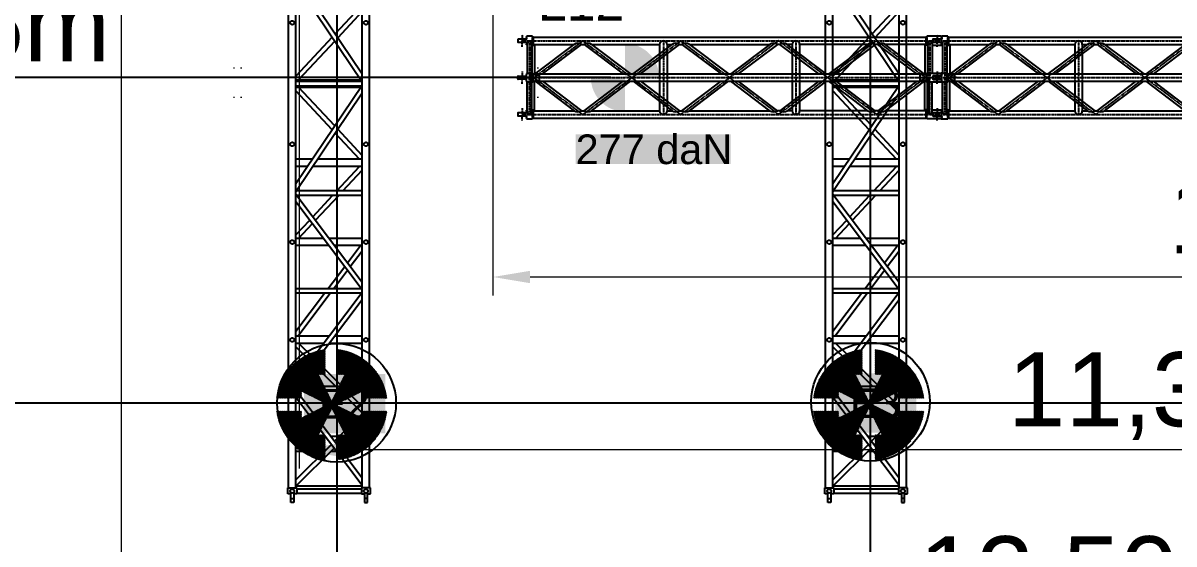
# Model space of a CAD drawing. Header units: millimetres. Extents: x -30921 to 91963, y -65754 to 26853.
# Drawn here: x -13165 to -5404, y -21783 to -18267 of the extents above; entities that cross this region are included whole.
import ezdxf
from ezdxf.enums import TextEntityAlignment as Align

# ---------------------------------------------------------------- set-up
doc = ezdxf.new("R2010")
doc.units = ezdxf.units.MM
doc.header["$LTSCALE"] = 0.1
doc.header["$MEASUREMENT"] = 0
doc.linetypes.add('AXES2', pattern=[28.575, 19.05, -3.175, 3.175, -3.175])
doc.linetypes.add('CACHE2', pattern=[4.7625, 3.175, -1.5875])
doc.layers.get('0').update_dxf_attribs({"linetype": 'CONTINUOUS'})
doc.layers.get('Defpoints').update_dxf_attribs({"linetype": 'CONTINUOUS'})
for name, color, linetype in [('BORN IN 90-Charges', 7, 'CONTINUOUS'), ("BORN IN 90-Points d'accroche", 1, 'CONTINUOUS'), ('BORN IN 90-Poutres', 7, 'CONTINUOUS'), ('LOADIST POINTS_ACCROCHES', 7, 'CONTINUOUS'), ('LOADIST POINTS_ACCROCHES_nom', 7, 'CONTINUOUS'), ('PRE RIG STACCO C500 ACIER', 7, 'CONTINUOUS'), ('SALLE PASSERELLE', 8, 'CONTINUOUS'), ('SALLE PTRES_FACE__LOINTAIN', 100, 'CONTINUOUS'), ('SALLE PTRES_JARDIN_COUR', 90, 'CONTINUOUS')]:
    doc.layers.add(name, color=color, linetype=linetype)
for name, color, linetype, lineweight in [('BORN IN 90-Cotation', 6, 'CONTINUOUS', 9), ('LOADIST POINTS_DECKCHAINES', 7, 'CONTINUOUS', 0), ('PRE RIG COTATIONS', 5, 'CONTINUOUS', 0), ('PRE RIG STACCO C300 ALU 5m Qte10', 40, 'CONTINUOUS', 0)]:
    doc.layers.add(name, color=color, linetype=linetype, lineweight=lineweight)
doc.styles.add('Arial', font='arial.ttf')
doc.styles.get("Standard").update_dxf_attribs({"font": 'ARIALUNI.TTF'})
doc.dimstyles.new('1-100', dxfattribs={"dimscale": 100, "dimtxt": 2.5, "dimasz": 2.5, "dimexe": 1.25, "dimexo": 0.625, "dimtad": 1, "dimlfac": 0.001, "dimzin": 1, "dimtxsty": 'Standard', "dimcen": 2.5, "dimclrd": 256, "dimclre": 256, "dimclrt": 7, "dimadec": 0, "dimazin": 0, "dimtfac": 1, "dimtmove": 0, "dimatfit": 0, "dimfxl": 1.25, "dimlwd": -1, "dimlwe": -1, "dimarcsym": 0})
doc.dimstyles.get("Standard").update_dxf_attribs({"dimtxt": 500, "dimasz": 200, "dimexe": 0.18, "dimexo": 0.0625, "dimgap": 100, "dimtad": 1, "dimtih": 1, "dimtoh": 1, "dimlfac": 0.001, "dimzin": 0, "dimdsep": 46, "dimtxsty": 'Arial', "dimcen": 0.09, "dimadec": 0, "dimazin": 0, "dimtfac": 1, "dimtofl": 0, "dimtmove": 2, "dimatfit": 3, "dimfxl": 0.18, "dimtolj": 1, "dimtzin": 0, "dimarcsym": 0})

# ---------------------------------------------------------------- blocks, each defined once
blk = doc.blocks.new('STACCO_500_CARRE_ACIER_5.60_VERT')
at = {"color": 3}
for p, q in [((-0.028, 0), (0.032, 0)), ((-0.028, 0), (0, 0)), ((-0.028, -0.02), (-0.028, 0)), ((0, 0), (0, -0.02)), ((0.032, 0), (0.032, 0.02)), ((0.032, 0.02), (0.0715, 0.02)), ((0.0715, 0.02), (0.0715, -0.04)), ((0.0715, 0.015), (5.5315, 0.015)), ((5.631, 0.02), (5.5315, 0.02)), ((5.5315, 0.02), (5.5315, -0.04)), ((5.571, -0.02), (5.571, 0)), ((5.571, 0), (5.631, 0)), ((5.6, 0.02), (5.6, 0.002)), ((5.6, 0.02), (5.6, 0)), ((5.631, 0), (5.631, 0.02)), ((0.032, -0.02), (-0.028, -0.02)), ((0.032, -0.04), (0.032, -0.02)), ((0.0715, -0.04), (0.032, -0.04)), ((0.035, -0.04), (0.035, -0.477)), ((0.035, -0.04), (0.035, -0.477)), ((0.065, -0.04), (0.065, -0.477)), ((0.0715, -0.035), (5.5315, -0.035)), ((0.3401, -0.2924), (0.0837, -0.035)), ((0.085, -0.04), (0.085, -0.477)), ((0.0883, -0.482), (0.6819, -0.035)), ((0.3643, -0.2742), (0.1261, -0.035)), ((0.1381, -0.482), (0.7317, -0.035)), ((0.32, -0.035), (0.32, -0.2297)), ((0.42, -0.035), (0.42, -0.2322)), ((0.725, -0.482), (0.725, -0.0401)), ((0.7483, -0.035), (1.3419, -0.482)), ((0.755, -0.482), (0.755, -0.0401)), ((0.7981, -0.035), (1.3917, -0.482)), ((0.9272, -0.1322), (1.0239, -0.035)), ((0.9514, -0.1504), (1.0458, -0.0555)), ((1.0458, -0.2215), (1.0458, -0.035)), ((1.0941, -0.2579), (1.0941, -0.035)), ((1.0941, -0.047), (1.385, -0.266)), ((1.1281, -0.035), (1.385, -0.2284)), ((1.385, -0.4769), (1.385, -0.035)), ((1.4083, -0.482), (2.0019, -0.035)), ((1.415, -0.4769), (1.415, -0.035)), ((1.4581, -0.482), (2.0517, -0.035)), ((1.7059, -0.2579), (1.7059, -0.035)), ((1.7541, -0.2215), (1.7541, -0.035)), ((1.7541, -0.0529), (1.8544, -0.146)), ((1.779, -0.035), (1.8787, -0.1277)), ((2.045, -0.482), (2.045, -0.0401)), ((2.0703, -0.035), (2.7359, -0.482)), ((2.075, -0.482), (2.075, -0.0381)), ((2.1241, -0.035), (2.7897, -0.482)), ((2.24, -0.1128), (2.24, -0.035)), ((2.29, -0.1464), (2.29, -0.035)), ((2.488, -0.2794), (2.751, -0.035)), ((2.5136, -0.2966), (2.7758, -0.0529)), ((2.7758, -0.035), (2.7758, -0.4727)), ((2.785, -0.035), (2.785, -0.4789)), ((3.4759, -0.035), (2.8103, -0.482)), ((2.815, -0.035), (2.815, -0.4789)), ((2.8241, -0.035), (2.8241, -0.4727)), ((3.0864, -0.2966), (2.8241, -0.0529)), ((3.112, -0.2794), (2.849, -0.035)), ((3.5297, -0.035), (2.8641, -0.482)), ((3.31, -0.1464), (3.31, -0.035)), ((3.36, -0.1128), (3.36, -0.035)), ((3.525, -0.482), (3.525, -0.0381)), ((4.1419, -0.482), (3.5483, -0.035)), ((3.555, -0.482), (3.555, -0.0401)), ((4.1917, -0.482), (3.5981, -0.035)), ((3.821, -0.035), (3.7213, -0.1277)), ((3.8458, -0.0529), (3.7456, -0.146)), ((3.8458, -0.2215), (3.8458, -0.035)), ((3.8942, -0.2579), (3.8942, -0.035)), ((4.185, -0.4769), (4.185, -0.035)), ((4.8019, -0.035), (4.2083, -0.482)), ((4.4719, -0.035), (4.215, -0.2284)), ((4.215, -0.4769), (4.215, -0.035)), ((4.5059, -0.047), (4.215, -0.266)), ((4.8517, -0.035), (4.2581, -0.482)), ((4.5059, -0.2579), (4.5059, -0.035)), ((4.5541, -0.2215), (4.5541, -0.035)), ((4.6486, -0.1504), (4.5541, -0.0555)), ((4.6728, -0.1322), (4.5761, -0.035)), ((4.845, -0.482), (4.845, -0.0401)), ((5.4619, -0.482), (4.8683, -0.035)), ((4.875, -0.482), (4.875, -0.0401)), ((5.5117, -0.482), (4.9181, -0.035)), ((5.18, -0.035), (5.18, -0.2322)), ((5.2357, -0.2742), (5.4739, -0.035)), ((5.2599, -0.2924), (5.5163, -0.035)), ((5.28, -0.035), (5.28, -0.2297)), ((5.515, -0.04), (5.515, -0.477)), ((5.5315, -0.04), (5.631, -0.04)), ((5.535, -0.04), (5.535, -0.477)), ((5.565, -0.04), (5.565, -0.477)), ((5.571, -0.02), (5.631, -0.02)), ((5.6, -0.02), (5.6, -0.04)), ((5.6, -0.022), (5.6, -0.04)), ((5.631, -0.04), (5.631, -0.02)), ((0.755, -0.305), (0.9058, -0.1536)), ((1.9011, -0.1485), (2.045, -0.2822)), ((2.24, -0.482), (2.24, -0.149)), ((3.36, -0.482), (3.36, -0.149)), ((3.6989, -0.1485), (3.555, -0.2822)), ((4.845, -0.305), (4.6942, -0.1536)), ((0.755, -0.3475), (0.93, -0.1718)), ((1.8767, -0.1668), (2.045, -0.3231)), ((2.29, -0.482), (2.29, -0.1825)), ((3.31, -0.482), (3.31, -0.1825)), ((3.7233, -0.1668), (3.555, -0.3231)), ((4.845, -0.3475), (4.67, -0.1718)), ((0.32, -0.2722), (0.32, -0.3075)), ((0.5713, -0.482), (0.3856, -0.2956)), ((0.42, -0.2697), (0.42, -0.3301)), ((1.0458, -0.482), (1.0451, -0.2585)), ((1.0941, -0.482), (1.0941, -0.2955)), ((1.415, -0.251), (1.565, -0.364)), ((1.415, -0.2886), (1.5401, -0.3827)), ((1.7059, -0.482), (1.7059, -0.2955)), ((1.7542, -0.482), (1.7549, -0.2585)), ((2.075, -0.31), (2.24, -0.4633)), ((2.29, -0.4633), (2.4654, -0.3004)), ((3.31, -0.4633), (3.1346, -0.3004)), ((3.525, -0.31), (3.36, -0.4633)), ((3.8458, -0.482), (3.8451, -0.2585)), ((3.8942, -0.482), (3.8942, -0.2955)), ((4.185, -0.251), (4.035, -0.364)), ((4.185, -0.2886), (4.0599, -0.3827)), ((4.5059, -0.482), (4.5059, -0.2955)), ((4.5541, -0.482), (4.5549, -0.2585)), ((5.0287, -0.482), (5.2144, -0.2956)), ((5.18, -0.2697), (5.18, -0.3301)), ((5.28, -0.2722), (5.28, -0.3075)), ((0.32, -0.3451), (0.32, -0.482)), ((0.5289, -0.482), (0.3614, -0.3138)), ((0.42, -0.3726), (0.42, -0.482)), ((0.5787, -0.482), (0.725, -0.3351)), ((0.6211, -0.482), (0.725, -0.3777)), ((1.5899, -0.3827), (1.7059, -0.47)), ((2.075, -0.351), (2.216, -0.482)), ((2.314, -0.482), (2.491, -0.3175)), ((3.286, -0.482), (3.109, -0.3175)), ((3.525, -0.351), (3.384, -0.482)), ((4.0101, -0.3827), (3.8942, -0.47)), ((5.0213, -0.482), (4.875, -0.3351)), ((4.9789, -0.482), (4.875, -0.3777)), ((5.0711, -0.482), (5.2386, -0.3138)), ((5.18, -0.3726), (5.18, -0.482)), ((5.28, -0.3451), (5.28, -0.482)), ((1.565, -0.4015), (1.6719, -0.482)), ((4.035, -0.4015), (3.9281, -0.482)), ((0.032, -0.497), (-0.028, -0.497)), ((-0.028, -0.497), (-0.028, -0.517)), ((-0.028, -0.517), (0.032, -0.517)), ((-0.028, -0.517), (0, -0.517)), ((0, -0.517), (0, -0.497)), ((0.0715, -0.477), (0.032, -0.477)), ((0.032, -0.477), (0.032, -0.497)), ((0.032, -0.517), (0.032, -0.537)), ((0.032, -0.537), (0.0715, -0.537)), ((0.0715, -0.537), (0.0715, -0.477)), ((0.0715, -0.482), (5.5315, -0.482)), ((0.0715, -0.532), (5.5315, -0.532)), ((5.5315, -0.537), (5.5315, -0.477)), ((5.5315, -0.477), (5.631, -0.477)), ((5.631, -0.537), (5.5315, -0.537)), ((5.571, -0.497), (5.571, -0.517)), ((5.571, -0.497), (5.631, -0.497)), ((5.571, -0.517), (5.631, -0.517)), ((5.6, -0.495), (5.6, -0.477)), ((5.6, -0.497), (5.6, -0.477)), ((5.6, -0.537), (5.6, -0.517)), ((5.6, -0.537), (5.6, -0.519)), ((5.631, -0.477), (5.631, -0.497)), ((5.631, -0.517), (5.631, -0.537))]:
    blk.add_line(p, q, dxfattribs=at)
at = {"color": 3, "linetype": 'CACHE2'}
for centre in [(0.05, -0.01), (0.41, -0.01), (1.07, -0.01), (1.73, -0.01), (2.39, -0.01), (3.21, -0.01), (3.87, -0.01), (4.53, -0.01), (5.19, -0.01), (5.55, -0.01), (0.05, -0.507), (0.41, -0.507), (1.07, -0.507), (1.73, -0.507), (2.39, -0.507), (3.21, -0.507), (3.87, -0.507), (4.53, -0.507), (5.19, -0.507), (5.55, -0.507)]:
    blk.add_circle(centre, 0.0135, dxfattribs=at)
at = {"color": 3}
for centre in [(0.34, -0.0485), (0.4, -0.0485), (5.2, -0.0485), (5.26, -0.0485), (0.34, -0.1285), (0.4, -0.1285), (5.2, -0.1285), (5.26, -0.1285), (0.34, -0.3885), (0.4, -0.3885), (5.2, -0.3885), (5.26, -0.3885), (0.34, -0.4685), (0.4, -0.4685), (5.2, -0.4685), (5.26, -0.4685)]:
    blk.add_circle(centre, 0.005, dxfattribs=at)
blk = doc.blocks.new("POINT D'ACCROCHE LAMELLE LE MANS")
at = {"linetype": 'Continuous', "transparency": 33554457}
h = blk.add_hatch(dxfattribs=at)
h.set_pattern_fill('ANSI31', color=256, scale=25)
h.paths.add_polyline_path([(89.4, 203.9), (0, 25), (-89.4, 203.9), (-44, 203.9), (-44, 371.7, 0.346764), (-371.7, 44), (-203.9, 44), (-203.9, 89.4), (-25, 0), (-203.9, -89.4), (-203.9, -44), (-371.7, -44, 0.346764), (-44, -371.7), (-44, -203.9), (-89.4, -203.9), (0, -25), (89.4, -203.9), (44, -203.9), (44, -371.7, 0.346764), (371.7, -44), (203.9, -44), (203.9, -89.4), (25, 0), (203.9, 89.4), (203.9, 44), (371.7, 44, 0.346764), (44, 371.7), (44, 203.9)])
h.paths.add_polyline_path([(-2, 0, -1), (2, 0, -1)], flags=16)
blk = doc.blocks.new('Safety béta')
blk.add_line((0, 4), (0, -4))
at = {"flags": 1}
for tag, p in [('CODE', (110.4, -156.2, 250)), ('DESCRIPTION', (108, -266.7, 250)), ('POIDS', (110.4, -377.5, 250))]:
    blk.add_attdef(tag, p, '', height=50, dxfattribs=at)
blk = doc.blocks.new('Manchon+Goupille conique')
at = {"extrusion": (0, -1, 6.12323e-17)}
for p in [(29.4, 24, 0), (29.4, -24.5, 0)]:
    blk.add_blockref('Safety béta', p, dxfattribs=at)
blk = doc.blocks.new('Ensemble liaison manchon C300')
at = {"xscale": -1}
for p, rotation in [((0, 0), 134.9999999999999), ((239, -239), 315)]:
    blk.add_blockref('Manchon+Goupille conique', p, dxfattribs=dict(at, rotation=rotation))
for p, rotation in [((239, 0), 225), ((0, -239), 45.00000000000001)]:
    blk.add_blockref('Manchon+Goupille conique', p, dxfattribs=dict(rotation=rotation))
blk = doc.blocks.new('C300A - Pont lg2000mm')
at = {"extrusion": (-1, 0, 6.12323e-17), "rotation": 90}
blk.add_blockref('Ensemble liaison manchon C300', (0, -239, 2000), dxfattribs=at)
at = {"flags": 1}
for tag, p in [('CODE', (550.7, -680)), ('DESCRIPTION', (548.3, -790.4)), ('POIDS', (550.7, -901.2))]:
    blk.add_attdef(tag, p, '', height=50, dxfattribs=at)
blk = doc.blocks.new('C300A - Pont lg3000mm')
at = {"extrusion": (-6.12323e-17, -1, 6.12323e-17), "rotation": 90}
blk.add_blockref('Ensemble liaison manchon C300', (0, 0), dxfattribs=at)
at = {"flags": 1}
for tag, p in [('CODE', (2384.2, 1310.3, 239)), ('DESCRIPTION', (2381.8, 1199.9, 239)), ('POIDS', (2384.2, 1089.1, 239))]:
    blk.add_attdef(tag, p, '', height=50, dxfattribs=at)
blk = doc.blocks.new('T500A-Poutre lg2800mm d')
for p, q in [((-28, 505), (-28, 489)), ((27, 507), (-26, 507)), ((-26, 487), (27, 487)), ((31, 519), (31, 525)), ((31, 519), (31, 511)), ((31, 483), (31, 475)), ((31, 469), (31, 475)), ((70, 527), (33, 527)), ((33, 467), (35, 467)), ((65, 467), (70, 467)), ((70, 527), (70, 519)), ((70, 475), (70, 519)), ((70, 518), (75, 518)), ((70, 476), (75, 476)), ((70, 475), (70, 467)), ((75, 518), (75, 476)), ((2725, 476), (2725, 518)), ((2730, 518), (2725, 518)), ((2730, 476), (2725, 476)), ((2826, 527), (2730, 527)), ((2730, 519), (2730, 527)), ((2730, 519), (2730, 475)), ((2730, 467), (2730, 475)), ((2730, 467), (2735, 467)), ((2765, 467), (2826, 467)), ((2769, 490), (2769, 504)), ((2773, 508), (2826, 508)), ((2826, 486), (2773, 486)), ((2828, 525), (2828, 519)), ((2828, 510), (2828, 519)), ((2828, 475), (2828, 484)), ((2828, 475), (2828, 469)), ((-28, 240.5), (-28, 256.5)), ((-26, 258.5), (27, 258.5)), ((27, 238.5), (-26, 238.5)), ((31, 276.5), (31, 270.5)), ((31, 262.5), (31, 270.5)), ((31, 226.5), (31, 234.5)), ((33, 278.5), (69, 278.5)), ((70, 270.5), (70, 277.5)), ((2730, 277.5), (2730, 270.5)), ((2731, 278.5), (2826, 278.5)), ((2769, 256.5), (2769, 240.5)), ((2826, 260.5), (2773, 260.5)), ((2773, 236.5), (2826, 236.5)), ((2828, 270.5), (2828, 276.5)), ((2828, 270.5), (2828, 262.5)), ((2828, 234.5), (2828, 220.5)), ((31, 226.5), (31, 220.5)), ((69, 218.5), (33, 218.5)), ((70, 219.5), (70, 226.5)), ((2730, 226.5), (2730, 219.5)), ((2826, 218.5), (2731, 218.5)), ((-28, 8.3), (-28, -7.7)), ((27, 10.3), (-26, 10.3)), ((31, 22.3), (31, 28.3)), ((31, 22.3), (31, 14.3)), ((35, 30.3), (33, 30.3)), ((70, 30.3), (65, 30.3)), ((70, 30.3), (70, 22.3)), ((70, -21.7), (70, 22.3)), ((70, 21.3), (75, 21.3)), ((75, 21.3), (75, -20.7)), ((2730, 21), (2725, 21)), ((2725, 21), (2725, -21)), ((2730, 30), (2735, 30)), ((2730, 30), (2730, 22)), ((2730, -22), (2730, 22)), ((2765, 30), (2826, 30)), ((2769, 7), (2769, -7)), ((2826, 11), (2773, 11)), ((2828, 22), (2828, 28)), ((2828, 22), (2828, 13)), ((-26, -9.7), (27, -9.7)), ((31, -13.7), (31, -21.7)), ((31, -27.7), (31, -21.7)), ((33, -29.7), (70, -29.7)), ((70, -20.7), (75, -20.7)), ((70, -21.7), (70, -29.7)), ((2730, -21), (2725, -21)), ((2730, -22), (2730, -30)), ((2826, -30), (2730, -30)), ((2773, -11), (2826, -11)), ((2828, -13), (2828, -22)), ((2828, -28), (2828, -22))]:
    blk.add_line(p, q).dxf.unprotected_set("ltscale", 0)
at = {"color": 3, "linetype": 'AXES2'}
for p, q in [((0, 538), (0, 497)), ((0, 497), (2800, 497)), ((0, 456), (0, 497)), ((50, 497), (50, 248.5)), ((60, 497), (60, 0)), ((80, 248.5), (410, 497)), ((410, 497), (740, 248.5)), ((740, 248.5), (1070, 497)), ((953, 497), (953, 0)), ((1070, 497), (1400, 248.5)), ((1730, 497), (1400, 248.5)), ((2060, 248.5), (1730, 497)), ((1847, 497), (1847, 0)), ((2390, 497), (2060, 248.5)), ((2720, 248.5), (2390, 497)), ((2740, 497), (2740, 0)), ((2750, 497), (2750, 248.5)), ((2800, 538), (2800, 497)), ((2800, 456), (2800, 497)), ((0, 289.5), (0, 248.5)), ((0, 248.5), (2800, 248.5)), ((0, 207.5), (0, 248.5)), ((50, 0), (50, 248.5)), ((130, 248.5), (60, 248.5)), ((80, 248.5), (410, 0)), ((410, 0), (740, 248.5)), ((740, 248.5), (1070, 0)), ((1070, 0), (1400, 248.5)), ((1730, 0), (1400, 248.5)), ((2060, 248.5), (1730, 0)), ((2390, 0), (2060, 248.5)), ((2720, 248.5), (2390, 0)), ((2670, 248.5), (2740, 248.5)), ((2750, 0), (2750, 248.5)), ((2800, 289.5), (2800, 248.5)), ((2800, 207.5), (2800, 248.5)), ((0, 41.3), (0, 0.3)), ((0, -40.7), (0, 0.3)), ((0, 0), (2800, 0)), ((2800, 41), (2800, 0)), ((2800, -41), (2800, 0))]:
    blk.add_line(p, q, dxfattribs=at)
for p, q in [((35, 479.7), (35, 278.5)), ((65, 479.7), (65, 278.5)), ((70, 467), (85, 467)), ((75, 522), (2725, 522)), ((75, 472), (75, 522)), ((75, 476), (75, 518)), ((75, 472), (351.9, 472)), ((85, 467), (85, 273.5)), ((88.3, 273.5), (351.9, 472)), ((138.1, 273.5), (401.7, 472)), ((401.7, 472), (418.3, 472)), ((418.3, 472), (681.9, 273.5)), ((468.1, 472), (731.7, 273.5)), ((468.1, 472), (928, 472)), ((748.3, 273.5), (1011.9, 472)), ((798.1, 273.5), (1061.7, 472)), ((928, 472), (928, 409.1)), ((978, 472), (978, 446.7)), ((978, 472), (1011.9, 472)), ((1061.7, 472), (1078.3, 472)), ((1078.3, 472), (1341.9, 273.5)), ((1128.1, 472), (1391.7, 273.5)), ((1128.1, 472), (1671.9, 472)), ((1671.9, 472), (1408.3, 273.5)), ((1721.7, 472), (1458.1, 273.5)), ((1738.3, 472), (1721.7, 472)), ((2001.9, 273.5), (1738.3, 472)), ((2051.7, 273.5), (1788.1, 472)), ((1822, 472), (1788.1, 472)), ((1822, 472), (1822, 446.7)), ((2331.9, 472), (1872, 472)), ((1872, 472), (1872, 409.1)), ((2331.9, 472), (2068.3, 273.5)), ((2381.7, 472), (2118.1, 273.5)), ((2398.3, 472), (2381.7, 472)), ((2661.9, 273.5), (2398.3, 472)), ((2711.7, 273.5), (2448.1, 472)), ((2725, 472), (2448.1, 472)), ((2715, 467), (2715, 273.5)), ((2730, 467), (2715, 467)), ((2725, 472), (2725, 522)), ((2725, 518), (2725, 476)), ((2730, 467), (2735, 467)), ((2735, 479.7), (2735, 278.5)), ((2765, 479.7), (2765, 278.5)), ((928, 409.1), (928, 371.5)), ((978, 409.2), (978, 446.7)), ((978, 409.2), (978, 273.5)), ((1822, 409.2), (1822, 446.7)), ((1822, 409.2), (1822, 273.5)), ((1872, 409.1), (1872, 371.5)), ((928, 371.5), (928, 273.5)), ((1872, 371.5), (1872, 273.5)), ((70, 270.5), (70, 226.5)), ((75, 273.5), (2725, 273.5)), ((75, 223.5), (75, 273.5)), ((75, 227.5), (75, 269.5)), ((2725, 273.5), (2725, 223.5)), ((2730, 226.5), (2730, 270.5)), ((35, 17.3), (35, 218.5)), ((65, 17.3), (65, 218.5)), ((75, 223.5), (2725, 223.5)), ((85, 30), (85, 223.5)), ((88.3, 223.5), (351.9, 25)), ((138.1, 223.5), (401.7, 25)), ((418.3, 25), (681.9, 223.5)), ((468.1, 25), (731.7, 223.5)), ((748.3, 223.5), (1011.9, 25)), ((798.1, 223.5), (1061.7, 25)), ((928, 223.5), (928, 125.5)), ((978, 223.5), (978, 87.8)), ((1078.3, 25), (1341.9, 223.5)), ((1128.1, 25), (1391.7, 223.5)), ((1671.9, 25), (1408.3, 223.5)), ((1721.7, 25), (1458.1, 223.5)), ((2001.9, 223.5), (1738.3, 25)), ((2051.7, 223.5), (1788.1, 25)), ((1822, 223.5), (1822, 87.8)), ((1872, 223.5), (1872, 125.5)), ((2331.9, 25), (2068.3, 223.5)), ((2381.7, 25), (2118.1, 223.5)), ((2661.9, 223.5), (2398.3, 25)), ((2711.7, 223.5), (2448.1, 25)), ((2715, 30), (2715, 223.5)), ((2735, 17.3), (2735, 218.5)), ((2765, 17.3), (2765, 218.5)), ((928, 87.9), (928, 125.5)), ((928, 87.9), (928, 25)), ((978, 87.8), (978, 50.3)), ((1822, 87.8), (1822, 50.3)), ((1872, 87.9), (1872, 125.5)), ((1872, 87.9), (1872, 25)), ((70, 30), (85, 30)), ((75, 25), (351.9, 25)), ((75, 25), (75, -25)), ((75, 21), (75, -21)), ((401.7, 25), (418.3, 25)), ((468.1, 25), (928, 25)), ((978, 50.3), (978, 25)), ((978, 25), (1011.9, 25)), ((1061.7, 25), (1078.3, 25)), ((1128.1, 25), (1671.9, 25)), ((1738.3, 25), (1721.7, 25)), ((1822, 25), (1788.1, 25)), ((1822, 50.3), (1822, 25)), ((2331.9, 25), (1872, 25)), ((2398.3, 25), (2381.7, 25)), ((2725, 25), (2448.1, 25)), ((2730, 30), (2715, 30)), ((2725, 25), (2725, -25)), ((2725, -21), (2725, 21)), ((2730, 30), (2735, 30)), ((75, -25), (2725, -25))]:
    blk.add_line(p, q)
at = {"color": 8, "linetype": 'CACHE2'}
for p, q in [((70, 269.5), (75, 269.5)), ((75, 248.5), (75, 269.5)), ((75, 268.2), (115, 268.2)), ((75, 227.5), (75, 248.5)), ((115, 268.2), (115, 248.5)), ((117, 266.2), (115, 268.2)), ((115, 248.5), (115, 228.7)), ((117, 248.5), (117, 266.2)), ((117, 230.7), (117, 248.5)), ((928, 273.5), (928, 223.5)), ((978, 273.5), (978, 223.5)), ((1822, 273.5), (1822, 223.5)), ((1872, 273.5), (1872, 223.5)), ((2683, 266.2), (2685, 268.2)), ((2683, 266.2), (2683, 248.5)), ((2683, 248.5), (2683, 230.7)), ((2685, 248.5), (2685, 268.2)), ((2725, 268.2), (2685, 268.2)), ((2685, 228.7), (2685, 248.5)), ((2725, 269.5), (2725, 248.5)), ((2730, 269.5), (2725, 269.5)), ((2725, 248.5), (2725, 227.5)), ((70, 227.5), (75, 227.5)), ((75, 228.7), (115, 228.7)), ((117, 230.7), (115, 228.7)), ((2683, 230.7), (2685, 228.7)), ((2725, 228.7), (2685, 228.7)), ((2730, 227.5), (2725, 227.5))]:
    blk.add_line(p, q, dxfattribs=at)
for centre, radius, start, end in [((-26, 505), 2, 90, 180), ((-26, 489), 2, 180, 270), ((27, 511), 4, 270, 0), ((27, 483), 4, 0, 90), ((33, 525), 2, 90, 180), ((33, 469), 2, 180, 270), ((2773, 504), 4, 90, 180), ((2773, 490), 4, 180, 270), ((2826, 525), 2, 0, 90), ((2826, 510), 2, 270, 0), ((2826, 484), 2, 0, 90), ((2826, 469), 2, 270, 0), ((-26, 256.5), 2, 90, 180), ((-26, 240.5), 2, 180, 270), ((27, 262.5), 4, 270, 0), ((27, 234.5), 4, 0, 90), ((33, 276.5), 2, 90, 180), ((69, 277.5), 1, 0, 90), ((2731, 277.5), 1, 90, 180), ((2773, 256.5), 4, 90, 180), ((2773, 240.5), 4, 180, 270), ((2826, 276.5), 2, 0, 90), ((2826, 262.5), 2, 270, 0), ((2826, 234.5), 2, 0, 90), ((33, 220.5), 2, 180, 270), ((69, 219.5), 1, 270, 0), ((2731, 219.5), 1, 180, 270), ((2826, 220.5), 2, 270, 0), ((-26, 8.3), 2, 90, 180), ((27, 14.3), 4, 270, 0), ((33, 28.3), 2, 90, 180), ((2773, 7), 4, 90, 180), ((2826, 28), 2, 0, 90), ((2826, 13), 2, 270, 0), ((-26, -7.7), 2, 180, 270), ((27, -13.7), 4, 0, 90), ((33, -27.7), 2, 180, 270), ((2773, -7), 4, 180, 270), ((2826, -13), 2, 0, 90), ((2826, -28), 2, 270, 0)]:
    blk.add_arc(centre, radius, start, end).dxf.unprotected_set("ltscale", 0)
for centre, radius, start, end in [((50, 479.7), 15, 0, 180), ((376.8, 438.9), 41.5, 53.01914, 126.98086), ((443.2, 438.9), 41.5, 53.01914, 126.98086), ((953, 472), 25, 0, 180), ((1036.8, 438.9), 41.5, 53.01914, 126.98086), ((1103.2, 438.9), 41.5, 53.01914, 126.98086), ((1696.8, 438.9), 41.5, 53.01914, 126.98086), ((1763.2, 438.9), 41.5, 53.01914, 126.98086), ((1847, 472), 25, 0, 180), ((2356.8, 438.9), 41.5, 53.01914, 126.98086), ((2423.2, 438.9), 41.5, 53.01914, 126.98086), ((2750, 479.7), 15, 0, 180), ((50, 17.3), 15, 180, 0), ((376.8, 58.1), 41.5, 233.01914, 306.98086), ((443.2, 58.1), 41.5, 233.01914, 306.98086), ((953, 25), 25, 180, 0), ((1036.8, 58.1), 41.5, 233.01914, 306.98086), ((1103.2, 58.1), 41.5, 233.01914, 306.98086), ((1696.8, 58.1), 41.5, 233.01914, 306.98086), ((1763.2, 58.1), 41.5, 233.01914, 306.98086), ((1847, 25), 25, 180, 0), ((2356.8, 58.1), 41.5, 233.01914, 306.98086), ((2423.2, 58.1), 41.5, 233.01914, 306.98086), ((2750, 17.3), 15, 180, 0)]:
    blk.add_arc(centre, radius, start, end)
blk = doc.blocks.new('Point light v2015')
h = blk.add_hatch(color=256)
edge = h.paths.add_edge_path()
edge.add_line((0, 0), (230, 0))
edge.add_arc((0, 0), 230, 0, 90)
edge.add_line((0, 230), (0, 0))
h = blk.add_hatch(color=256)
edge = h.paths.add_edge_path()
edge.add_line((0, 0), (-230, 0))
edge.add_arc((0, 0), 230, 180, 270)
edge.add_line((0, -230), (0, 0))
at = {"color": 7, "lineweight": 0, "flags": 8}
blk.add_attdef('NUMEROTATION', text='', height=250, dxfattribs=at).set_placement((0, 275.4), align=Align.CENTER)
at = {"lineweight": 0, "flags": 9}
blk.add_attdef('CHARGE', text='', height=250, dxfattribs=at).set_placement((0, -115), align=Align.CENTER)
blk = doc.blocks.new('*D73')
at = {"layer": 'BORN IN 90-Cotation', "transparency": 16777216}
for p, q in [((0, -62.5), (0, -5718.3)), ((-9995.9, -2064), (-9995.9, -5718.3)), ((-250, -5593.3), (-9745.9, -5593.3))]:
    blk.add_line(p, q, dxfattribs=at)
for points in [[(-9745.9, -5551.6), (-9745.9, -5634.9), (-9995.9, -5593.3)], [(-250, -5634.9), (-250, -5551.6), (0, -5593.3)]]:
    blk.add_solid(points, dxfattribs=at)
at = {"layer": 'Defpoints', "color": 0, "transparency": 16777216}
for p in [(0, 0), (-9995.9, -2001.5), (-9995.9, -5593.3)]:
    blk.add_point(p, dxfattribs=at)
at = {"layer": 'BORN IN 90-Cotation', "color": 7, "transparency": 16777216, "insert": (-4565, -5230.3), "char_height": 500, "attachment_point": 5}
blk.add_mtext('10,00', dxfattribs=at)
blk = doc.blocks.new('*D74')
at = {"layer": 'BORN IN 90-Cotation', "transparency": 16777216}
for p, q in [((0, -1592.3), (0, -6885.1)), ((-11301.9, -1759.8), (-11301.9, -6885.1)), ((-250, -6760.1), (-11051.9, -6760.1))]:
    blk.add_line(p, q, dxfattribs=at)
for points in [[(-11051.9, -6718.4), (-11051.9, -6801.8), (-11301.9, -6760.1)], [(-250, -6801.8), (-250, -6718.4), (0, -6760.1)]]:
    blk.add_solid(points, dxfattribs=at)
at = {"layer": 'Defpoints', "color": 0, "transparency": 16777216}
for p in [(0, -1529.8), (-11301.9, -1697.3), (-11301.9, -6760.1)]:
    blk.add_point(p, dxfattribs=at)
at = {"layer": 'BORN IN 90-Cotation', "color": 7, "transparency": 16777216, "insert": (-5651, -6397.1), "char_height": 500, "attachment_point": 5}
blk.add_mtext('11,30', dxfattribs=at)
blk = doc.blocks.new('*D75')
at = {"layer": 'BORN IN 90-Cotation', "transparency": 16777216}
for p, q in [((-12503.6, -1759.8), (-12503.6, -8126.9)), ((0, -2471.1), (0, -8126.9)), ((-250, -8001.9), (-12253.6, -8001.9))]:
    blk.add_line(p, q, dxfattribs=at)
for points in [[(-12253.6, -7960.2), (-12253.6, -8043.6), (-12503.6, -8001.9)], [(-250, -8043.6), (-250, -7960.2), (0, -8001.9)]]:
    blk.add_solid(points, dxfattribs=at)
at = {"layer": 'Defpoints', "color": 0, "transparency": 16777216}
for p in [(-12503.6, -1697.3), (0, -2408.6), (-12503.6, -8001.9)]:
    blk.add_point(p, dxfattribs=at)
at = {"layer": 'BORN IN 90-Cotation', "color": 7, "transparency": 16777216, "insert": (-6251.8, -7638.9), "char_height": 500, "attachment_point": 5}
blk.add_mtext('12,50', dxfattribs=at)
blk = doc.blocks.new('*D102')
at = {"layer": 'Defpoints', "color": 0, "linetype": 'Continuous', "transparency": 16777216}
for p in [(-0.1, -14388), (-12503.7, -18635.9), (-9201.4, -18635.9)]:
    blk.add_point(p, dxfattribs=at)
at = {"layer": 'PRE RIG COTATIONS', "color": 0, "linetype": 'Continuous', "lineweight": -2, "transparency": 16777216}
blk.add_line((-9201.5, -18635.9), (-14491.2, -18635.9), dxfattribs=at)
at = {"layer": 'PRE RIG COTATIONS', "color": 0, "linetype": 'Continuous', "transparency": 16777216, "insert": (-13547.4, -18280.6), "char_height": 500, "attachment_point": 5, "style": 'Arial'}
blk.add_mtext('\\A1;4.25m', dxfattribs=at)
blk = doc.blocks.new('BORN IN 90-nours-V2')
at = {"layer": "BORN IN 90-Points d'accroche"}
ref = blk.add_blockref('Point light v2015', (-9105.712, -4247.925), dxfattribs=at)
ref.add_attrib('NUMEROTATION', 'L12', dxfattribs={"layer": '0', "color": 7, "lineweight": 0, "height": 250}).set_placement((-9401.767, -3862.724), align=Align.CENTER)
at = {"layer": 'BORN IN 90-Poutres'}
for p in [(-9800, -4496.425), (-7000, -4496.425)]:
    blk.add_blockref('T500A-Poutre lg2800mm d', p, dxfattribs=at)
at = {"layer": 'BORN IN 90-Charges', "insert": (-9438.642, -4631.619), "char_height": 200, "attachment_point": 1, "bg_fill": 1, "box_fill_scale": 1, "bg_fill_color": 2, "bg_fill_transparency": 0}
blk.add_mtext_dynamic_manual_height_columns('277 daN', width=1044.79913, gutter_width=12.5, heights=[0], dxfattribs=at)
at = {"layer": 'BORN IN 90-Cotation'}
for base, p1, p2, picture, middle in [((-9995.918, -5593.27), (0, 0), (-9995.918, -2001.499), '*D73', (-4565.016, -5593.27)), ((-11301.918, -6760.09), (0, -1529.798), (-11301.918, -1697.258), '*D74', (-5650.959, -6760.09)), ((-12503.574, -8001.891), (0, -2408.621), (-12503.574, -1697.258), '*D75', (-6251.787, -8001.891))]:
    dim = blk.add_linear_dim(base=base, p1=p1, p2=p2, angle=180, dimstyle='1-100', override={"dimtxt": 5}, dxfattribs=at)
    dim.commit()
    dim.dimension.update_dxf_attribs({"geometry": picture, "text_midpoint": middle, "dimtype": 128})

msp = doc.modelspace()

# ---------------------------------------------------------------- hatches: boundary and pattern name
at = {"layer": 'SALLE PASSERELLE', "linetype": 'Continuous'}
h = msp.add_hatch(dxfattribs=at)
h.set_pattern_fill('ANSI37', color=256, scale=1500, angle=45)
h.set_pattern_definition([(90, (-0.13, 21.72), (-187.5, 3e-14), []), (180, (-0.13, 21.72), (-3e-14, -187.5), [])])
h.paths.add_polyline_path([(13548.215, -41696.439), (-13550.129, -41696.142), (-13550.129, 21.876), (13540.028, 21.562)], flags=16)
h.paths.add_polyline_path([(13548.459, -42936.439), (-13550.129, -42936.142), (-13550.129, -48896.142), (13549.628, -48896.438)], flags=16)
h.paths.add_polyline_path([(-13550.129, 1261.876), (13539.785, 1261.876), (13538.615, 7222.562), (-13550.129, 7222.876)], flags=16)
h.paths.add_polyline_path([(15149.871, -50136.124), (-15150.129, -50136.124), (-15150.129, 8462.876), (15138.371, 8462.876)])

# ---------------------------------------------------------------- linework, layer by layer
at = {"layer": 'LOADIST POINTS_ACCROCHES', "color": 150, "linetype": 'Continuous'}
for centre in [(-11050.129, -20830.124), (-7450.134, -20823.124)]:
    msp.add_circle(centre, 400, dxfattribs=at)
at = {"layer": 'SALLE PTRES_FACE__LOINTAIN', "linetype": 'Continuous'}
for p, q in [((-11041.607, -53900.124), (-11050.129, 12259.876)), ((-7450.134, -53900.124), (-7450.134, 12259.876))]:
    msp.add_line(p, q, dxfattribs=at)
at = {"layer": 'SALLE PTRES_JARDIN_COUR', "linetype": 'Continuous'}
msp.add_line((-15151.629, -20830.124), (15149.871, -20830.124), dxfattribs=at)

# ---------------------------------------------------------------- block references
at = {"linetype": 'Continuous'}
msp.add_blockref('BORN IN 90-nours-V2', (-0.129, -14387.952), dxfattribs=at)
at = {"layer": 'LOADIST POINTS_DECKCHAINES', "linetype": 'Continuous', "transparency": 33554457}
for p in [(-11083.233, -20842.439), (-7462.515, -20842.439)]:
    msp.add_blockref("POINT D'ACCROCHE LAMELLE LE MANS", p, dxfattribs=at)
at = {"layer": 'PRE RIG STACCO C300 ALU 5m Qte10', "linetype": 'Continuous'}
msp.add_blockref('C300A - Pont lg2000mm', (-9718.174, -18549.796, -216.825), dxfattribs=at)
at = {"layer": 'PRE RIG STACCO C300 ALU 5m Qte10', "linetype": 'Continuous', "rotation": 270}
msp.add_blockref('C300A - Pont lg3000mm', (-9718.174, -18549.889, -216.818), dxfattribs=at)
at = {"layer": 'PRE RIG STACCO C500 ACIER', "linetype": 'Continuous', "xscale": 1000, "yscale": 1000, "zscale": 1000, "rotation": 90}
for p in [(-11359.531, -21475.536), (-7738.813, -21475.536)]:
    msp.add_blockref('STACCO_500_CARRE_ACIER_5.60_VERT', p, dxfattribs=at)

# ---------------------------------------------------------------- texts
at = {"layer": 'LOADIST POINTS_ACCROCHES_nom', "linetype": 'Continuous', "char_height": 200, "width": 348.2696, "attachment_point": 1, "bg_fill": 1, "box_fill_scale": 1.5, "bg_fill_color": 2, "bg_fill_transparency": 0}
for s, insert in [('E2', (-11169.193, -20735.974)), ('E3', (-7588.648, -20731.863))]:
    msp.add_mtext(s, dxfattribs=dict(at, insert=insert))

# ---------------------------------------------------------------- dimensions: what is measured, and where the dimension line sits
at = {"layer": 'PRE RIG COTATIONS', "linetype": 'Continuous'}
dim = msp.add_ordinate_dim(feature_location=(-9201.438, -18635.877), offset=(-3302.265, 0), dtype=0, origin=(-0.129, -14387.952), dimstyle='Standard', override={"dimpost": 'm'}, dxfattribs=at)
dim.commit()
dim.dimension.update_dxf_attribs({"geometry": '*D102', "text_midpoint": (-13547.427, -18280.591)})

doc.saveas('drawing.dxf')
